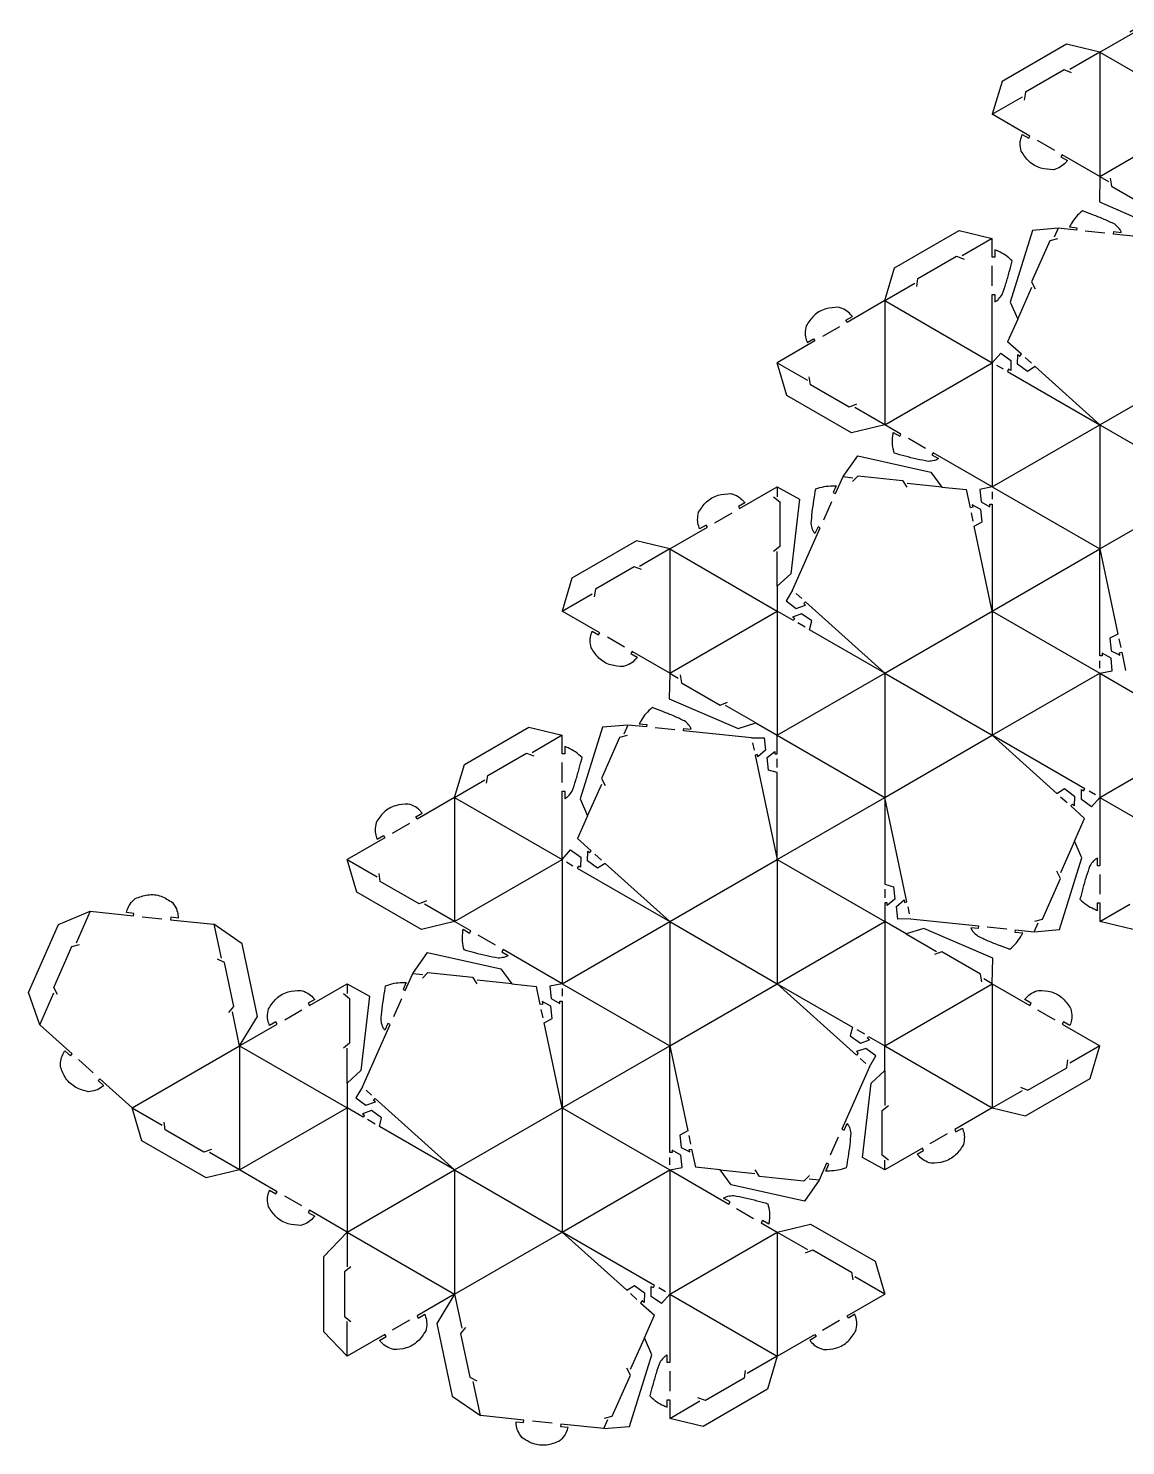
# Model space of a CAD drawing. Extents: x 12 to 259, y 156 to 359.
# Drawn here: x 12.2 to 161.9, y 156.5 to 349.7 of the extents above; entities that cross this region are included whole.
import ezdxf

# ---------------------------------------------------------------- set-up
doc = ezdxf.new("R2010")
doc.units = 0
doc.layers.get('0').update_dxf_attribs({"linetype": 'CONTINUOUS'})

msp = doc.modelspace()

# ---------------------------------------------------------------- linework, layer by layer
at = {"color": 5}
for points in [[(158.377512, 346.482367), (163.510177, 349.445711), (163.340844, 349.739008), (162.460957, 349.231005)], [(158.377492, 346.4824), (153.835896, 347.575357), (145.037099, 342.495368), (143.71283, 338.015753)], [(154.525387, 343.6718), (153.515466, 344.066367), (148.236189, 341.018375), (148.072935, 339.946475)], [(147.796292, 335.267047), (148.676171, 334.75905), (148.845504, 335.052341), (143.712881, 338.015663)], [(158.377515, 329.549033), (153.244894, 332.512352), (153.075561, 332.219061), (153.95544, 331.711064)], [(158.377495, 329.548997), (158.319964, 326.062669), (167.711487, 322.00918), (170.109301, 322.775634), (173.042253, 321.082293)], [(159.804676, 329.311602), (159.96793, 328.239697), (165.247244, 325.191684), (166.25717, 325.586252)], [(129.048123, 312.615624), (130.3724, 317.095268), (139.171257, 322.17529), (143.712884, 321.082326)], [(144.051551, 319.558326), (144.051551, 318.542325), (143.712884, 318.542325), (143.712884, 321.082326)], [(152.681119, 322.482374), (149.207872, 322.175168), (146.158266, 312.411371), (147.171162, 310.106806), (145.793672, 307.012914)], [(152.594206, 321.038193), (151.545236, 320.763787), (149.065756, 315.194782), (149.563729, 314.231631)], [(154.232164, 322.659856), (155.242596, 322.553656), (155.207197, 322.216845), (152.681113, 322.482347)], [(169.52166, 320.712334), (160.259361, 321.685841), (160.29476, 322.022652), (161.305192, 321.916451)], [(133.408256, 314.546358), (133.571513, 315.618264), (138.850824, 318.666277), (139.860751, 318.271707)], [(143.712884, 304.148988), (143.712884, 313.462324), (144.051551, 313.462324), (144.051551, 312.446324)], [(129.048104, 312.615658), (123.915483, 309.652337), (123.74615, 309.94563), (124.626029, 310.453628)], [(118.466881, 306.897643), (119.34676, 307.405641), (119.516093, 307.112348), (114.383473, 304.149028)], [(143.712859, 304.148948), (144.852816, 305.446079), (146.234613, 304.452769), (146.228545, 303.08758), (145.935251, 303.256912), (145.765921, 302.96362), (158.377503, 295.682319)], [(158.377523, 295.682352), (149.568812, 303.613751), (148.523994, 302.959491), (147.152304, 303.966709), (147.202943, 305.28827), (147.45462, 305.061659), (147.68123, 305.313336), (145.793652, 307.012922)], [(129.048126, 295.682358), (124.506541, 294.589404), (115.707761, 299.669381), (114.383493, 304.148987)], [(125.196027, 298.492953), (124.186112, 298.098387), (118.906843, 301.146373), (118.743589, 302.21827)], [(130.198599, 294.62702), (131.078484, 294.119017), (131.24782, 294.412313), (129.048104, 295.682318)], [(143.712864, 287.215615), (135.647247, 291.872302), (135.477913, 291.579006), (136.357797, 291.071004)], [(123.351558, 288.615686), (125.354235, 291.470012), (135.334762, 289.229143), (136.82413, 287.199662), (140.192272, 286.845656)], [(122.422305, 287.3612), (122.009061, 286.433037), (122.318447, 286.295288), (123.351561, 288.615698)], [(124.645714, 287.968862), (125.407843, 288.740097), (131.470502, 288.102886), (132.055627, 287.190049)], [(109.961381, 285.0536), (109.081494, 284.545598), (109.250827, 284.252302), (114.383493, 287.215648)], [(114.383495, 287.215651), (117.431495, 285.522317), (116.246162, 275.362314), (114.383495, 273.66898), (114.383495, 270.282313)], [(143.712884, 270.282313), (141.248432, 281.876649), (142.337451, 282.454361), (142.151021, 284.145901), (140.981187, 284.762829), (141.051602, 284.431562), (140.720335, 284.361149), (140.192238, 286.84565)], [(143.712884, 287.215651), (142.019551, 286.876984), (142.188884, 285.18365), (143.374217, 284.506317), (143.374217, 284.844984), (143.712884, 284.844984), (143.712884, 270.282313)], [(113.875495, 285.860984), (114.722162, 285.18365), (114.722162, 279.087649), (113.875495, 278.410315)], [(99.718735, 278.748946), (104.8514, 281.712292), (104.682067, 282.005587), (103.80218, 281.497585)], [(116.464142, 273.146301), (120.252222, 281.654469), (119.942836, 281.792218), (119.529589, 280.864054)], [(99.718715, 278.74898), (95.17713, 279.841934), (86.37835, 274.761956), (85.054082, 270.28235)], [(158.377492, 261.815641), (160.070825, 262.154307), (159.901492, 263.847643), (158.716159, 264.524977), (158.716159, 264.18631), (158.377492, 264.18631), (158.377492, 278.74898)], [(158.377492, 278.74898), (160.841924, 267.154732), (159.752913, 266.577026), (159.939344, 264.885499), (161.109166, 264.268575), (161.038754, 264.599839), (161.370018, 264.670251), (161.89811, 262.185769)], [(95.866616, 275.938384), (94.856701, 276.332951), (89.577432, 273.284964), (89.414178, 272.213067)], [(116.464263, 273.146247), (115.582883, 271.661248), (116.954577, 270.65403), (118.251072, 271.081678), (117.999394, 271.308289), (118.226005, 271.559967), (129.048135, 261.815677)], [(89.137518, 267.533697), (90.017397, 267.0257), (90.18673, 267.318991), (85.054107, 270.282312)], [(129.048104, 261.815643), (118.78286, 267.742285), (119.082233, 268.938141), (117.700436, 269.93145), (116.459206, 269.474904), (116.7525, 269.305571), (116.583166, 269.012278), (114.383473, 270.282273)], [(99.718741, 261.815683), (94.58612, 264.779002), (94.416787, 264.485711), (95.296665, 263.977714)], [(99.718715, 261.815643), (99.661187, 258.329316), (109.05271, 254.275828), (111.450524, 255.042282), (114.383476, 253.34894)], [(101.145899, 261.578249), (101.309153, 260.506344), (106.588467, 257.45833), (107.598393, 257.852899)], [(158.377512, 261.815677), (166.443129, 257.158991), (166.612463, 257.452285), (165.732579, 257.960287)], [(70.389346, 244.882271), (71.713623, 249.361916), (80.51248, 254.441936), (85.054104, 253.348974)], [(85.392774, 251.824974), (85.392774, 250.808971), (85.054107, 250.808971), (85.054107, 253.348974)], [(94.022172, 254.749022), (90.54894, 254.441817), (87.499345, 244.67806), (88.512238, 242.373504), (87.134754, 239.279626)], [(93.935262, 253.304848), (92.886296, 253.030444), (90.406824, 247.46146), (90.904797, 246.498315)], [(95.573235, 254.926523), (96.583678, 254.82032), (96.548276, 254.483507), (94.02217, 254.749011)], [(110.862883, 252.978981), (101.600491, 253.952498), (101.63589, 254.28931), (102.646333, 254.18311)], [(114.383495, 236.415635), (114.383495, 248.268971), (113.198162, 248.607638), (113.028829, 250.300971), (114.044829, 251.147638), (114.044829, 250.808971), (114.383495, 250.808971), (114.383495, 253.348974)], [(143.712853, 253.34894), (152.521564, 245.417542), (153.566382, 246.071801), (154.938072, 245.064583), (154.887433, 243.743021), (154.635756, 243.969634), (154.409146, 243.717957), (156.296724, 242.01837)], [(158.377515, 244.882344), (157.23756, 243.585214), (155.855763, 244.578523), (155.861831, 245.943711), (156.155125, 245.774381), (156.324455, 246.067672), (143.712873, 253.348974)], [(110.862849, 252.978972), (112.589595, 252.999772), (112.776028, 251.308234), (111.75742, 250.399255), (111.687006, 250.730522), (111.355739, 250.660107), (114.383495, 236.415638)], [(74.749479, 246.813004), (74.912736, 247.884912), (80.192047, 250.932923), (81.201974, 250.538354)], [(85.054107, 236.415635), (85.054107, 245.728971), (85.392774, 245.728971), (85.392774, 244.712971)], [(70.389329, 244.882304), (65.256709, 241.918985), (65.087376, 242.212276), (65.967254, 242.720273)], [(129.048104, 244.882304), (129.048104, 233.028968), (130.233437, 232.690302), (130.40277, 230.996968), (129.38677, 230.150302), (129.38677, 230.488968), (129.048104, 230.488968), (129.048104, 227.948965)], [(132.568716, 228.319131), (130.841984, 228.298331), (130.655557, 229.989855), (131.674153, 230.898826), (131.744565, 230.567562), (132.075829, 230.637973), (129.048104, 244.882304)], [(158.377492, 244.882304), (158.377492, 235.568968), (158.038825, 235.568968), (158.038825, 236.584968)], [(149.409427, 226.549087), (152.882628, 226.856289), (155.932195, 236.619955), (154.919313, 238.924492), (156.296783, 242.018342)], [(59.808107, 239.16429), (60.687986, 239.672287), (60.857319, 239.378997), (55.724696, 236.415674)], [(85.054082, 236.415595), (86.194039, 237.712725), (87.575836, 236.719416), (87.569768, 235.354228), (87.276474, 235.523559), (87.107144, 235.230268), (99.718726, 227.948965)], [(99.718749, 227.949002), (90.910037, 235.880401), (89.86522, 235.226142), (88.493529, 236.233359), (88.544169, 237.554921), (88.795846, 237.328308), (89.022456, 237.579985), (87.134878, 239.279572)], [(70.389352, 227.949005), (65.847767, 226.856051), (57.048987, 231.936029), (55.724719, 236.415635)], [(173.042253, 236.415669), (171.717976, 231.936023), (162.919119, 226.856003), (158.377495, 227.948965)], [(66.537253, 230.7596), (65.527338, 230.365033), (60.248069, 233.413019), (60.084815, 234.484916)], [(149.496337, 227.993249), (150.545295, 228.267651), (153.024744, 233.836581), (152.526774, 234.799721)], [(158.038825, 229.472965), (158.038825, 230.488968), (158.377492, 230.488968), (158.377492, 227.948965)], [(13.811298, 213.879575), (12.249592, 218.282075), (16.382055, 227.563741), (20.698737, 229.349016)], [(20.698734, 229.348991), (26.592943, 228.729485), (26.628343, 229.066297), (25.617907, 229.172498)], [(32.690957, 228.42909), (31.680523, 228.535291), (31.645121, 228.198478), (37.539332, 227.578972)], [(132.568716, 228.319128), (141.831108, 227.345611), (141.795709, 227.008799), (140.785266, 227.114999)], [(41.059941, 211.015629), (43.502845, 214.99722), (41.390457, 224.935222), (37.539295, 227.578966)], [(71.539822, 226.893669), (72.419707, 226.385666), (72.589043, 226.678963), (70.389327, 227.948968)], [(143.712884, 219.482296), (143.770412, 222.968624), (134.378889, 227.022111), (131.981075, 226.255658), (129.048123, 227.948999)], [(147.858364, 226.371586), (146.847921, 226.477789), (146.883323, 226.814601), (149.409429, 226.549098)], [(16.203864, 218.004394), (15.70589, 218.967545), (18.185367, 224.536543), (19.234337, 224.810948)], [(39.577261, 215.547746), (40.264602, 216.38631), (38.997168, 222.349112), (38.028174, 222.835612)], [(64.692781, 220.882319), (66.695439, 223.736615), (76.675866, 221.495768), (78.165218, 219.466308), (81.533328, 219.112305)], [(85.054087, 219.482265), (76.98847, 224.138951), (76.819136, 223.845658), (77.699021, 223.337655)], [(142.2857, 219.71969), (142.122446, 220.791595), (136.843132, 223.83961), (135.833206, 223.44504)], [(63.763528, 219.627849), (63.350284, 218.699685), (63.65967, 218.561938), (64.692784, 220.882347)], [(65.986925, 220.235502), (66.749047, 221.006728), (72.811646, 220.369524), (73.396766, 219.456696)], [(51.302607, 217.320251), (50.42272, 216.812248), (50.592053, 216.518951), (55.724719, 219.482299)], [(55.724719, 219.482299), (58.772719, 217.788965), (57.587385, 207.628963), (55.724719, 205.935626), (55.724719, 202.54896)], [(85.054107, 202.54896), (82.589649, 214.14332), (83.678672, 214.721032), (83.492241, 216.412576), (82.322405, 217.029505), (82.392819, 216.698239), (82.061552, 216.627824), (81.533452, 219.112331)], [(85.054107, 219.482299), (83.360774, 219.143632), (83.530107, 217.450296), (84.71544, 216.772963), (84.71544, 217.111629), (85.054107, 217.111629), (85.054107, 202.54896)], [(126.967336, 208.151692), (127.848716, 209.636692), (126.477022, 210.643909), (125.180527, 210.21626), (125.432205, 209.98965), (125.205594, 209.737973), (114.383464, 219.482262)], [(114.383495, 219.482299), (124.648739, 213.555658), (124.349366, 212.3598), (125.731163, 211.366491), (126.972393, 211.823039), (126.679099, 211.992372), (126.848433, 212.285663), (129.048126, 211.015669)], [(143.712861, 219.482259), (148.845482, 216.51894), (149.014815, 216.812231), (148.134936, 217.320228)], [(55.216719, 218.127632), (56.063385, 217.450296), (56.063385, 211.354296), (55.216719, 210.676963)], [(17.234046, 210.342007), (17.989081, 209.662171), (18.215693, 209.913848), (13.811321, 213.879564)], [(41.059961, 211.015595), (46.192626, 213.97894), (46.023293, 214.272237), (45.143406, 213.764234)], [(57.805365, 205.412951), (61.593445, 213.921118), (61.284059, 214.058868), (60.870812, 213.130704)], [(154.294084, 213.764245), (153.414205, 214.272242), (153.244872, 213.978951), (158.377492, 211.015629)], [(99.718715, 194.08229), (101.412048, 194.420957), (101.242715, 196.114293), (100.057382, 196.791626), (100.057382, 196.45296), (99.718715, 196.45296), (99.718715, 211.015629)], [(99.718715, 211.015629), (102.183144, 199.421407), (101.094134, 198.843701), (101.280564, 197.152177), (102.450384, 196.535256), (102.379972, 196.86652), (102.711236, 196.936931), (103.239327, 194.452453)], [(129.048104, 194.08229), (126.000104, 195.775624), (127.185437, 205.935626), (129.048104, 207.628963), (129.048104, 211.015629)], [(143.712884, 202.54896), (148.254469, 201.456006), (157.053249, 206.535984), (158.377515, 211.01559)], [(147.564983, 205.359554), (148.574898, 204.964988), (153.854167, 208.012974), (154.017421, 209.084871)], [(126.967395, 208.151666), (123.179349, 199.643575), (123.488735, 199.505828), (123.901976, 200.433984)], [(26.395241, 202.548951), (21.990869, 206.514665), (21.764257, 206.262987), (22.519292, 205.583151)], [(57.805489, 205.412897), (56.924109, 203.927898), (58.295802, 202.92068), (59.592297, 203.348329), (59.34062, 203.574939), (59.567231, 203.826617), (70.389361, 194.082327)], [(41.059944, 194.082293), (36.518339, 192.989334), (27.719521, 198.069334), (26.395248, 202.54896)], [(70.389329, 194.08229), (60.124086, 200.008932), (60.423459, 201.204789), (59.041662, 202.198098), (57.800432, 201.74155), (58.093726, 201.572217), (57.924392, 201.278926), (55.724696, 202.54892)], [(129.556104, 195.436957), (128.709437, 196.114293), (128.709437, 202.210293), (129.556104, 202.887626)], [(143.712864, 202.548994), (138.580199, 199.585649), (138.749532, 199.292352), (139.629419, 199.800355)], [(37.207828, 196.892902), (36.197907, 196.498333), (30.918618, 199.546333), (30.755364, 200.618232)], [(133.470218, 196.244338), (134.350105, 196.752341), (134.180772, 197.045638), (129.048104, 194.08229)], [(45.143426, 191.333624), (46.023321, 190.825615), (46.192657, 191.118915), (41.059938, 194.08229)], [(99.718588, 194.08207), (107.784288, 189.425336), (107.953621, 189.718635), (107.073728, 190.226644)], [(120.080041, 192.682423), (118.077364, 189.828098), (108.096837, 192.068965), (106.607469, 194.098448), (103.239327, 194.452453)], [(118.785886, 193.329245), (118.023756, 192.558011), (111.961097, 193.195224), (111.375972, 194.10806)], [(121.009286, 193.936898), (121.422527, 194.865053), (121.113141, 195.0028), (120.080038, 192.682412)], [(55.724846, 185.615502), (50.592129, 188.578878), (50.422793, 188.285579), (51.302686, 187.777573)], [(55.724719, 185.615282), (52.507385, 182.228616), (52.507385, 172.068613), (55.724719, 168.681943)], [(99.718738, 177.148652), (98.578783, 175.851522), (97.196986, 176.844832), (97.203054, 178.210019), (97.496348, 178.040689), (97.665678, 178.33398), (85.054096, 185.615282)], [(85.054327, 185.615528), (93.862861, 177.684287), (94.907656, 178.338535), (96.279324, 177.331337), (96.228682, 176.009804), (95.97701, 176.236408), (95.750403, 175.984737), (97.637947, 174.285186)], [(113.232988, 186.670593), (112.353093, 187.178599), (112.183759, 186.885302), (114.383493, 185.615282)], [(114.383473, 185.615243), (118.925058, 186.708196), (127.723838, 181.628219), (129.048104, 177.148613)], [(118.235572, 182.804648), (119.245487, 183.199214), (124.524756, 180.151229), (124.68801, 179.079332)], [(56.232719, 180.873949), (55.386052, 180.196613), (55.386052, 174.100613), (56.232719, 173.423279)], [(70.389352, 177.148573), (65.256732, 174.185254), (65.426062, 173.89196), (66.305941, 174.399957)], [(70.389329, 177.148613), (67.946544, 173.167216), (70.058828, 163.229701), (73.909803, 160.586085)], [(99.718715, 177.148613), (99.718715, 167.835277), (99.380048, 167.835277), (99.380048, 168.851277)], [(124.964718, 174.39996), (124.084839, 173.891963), (123.915506, 174.185254), (129.048126, 177.148576)], [(90.75048, 158.81489), (94.223888, 159.122109), (97.273632, 168.886354), (96.260691, 171.191023), (97.638243, 174.285056)], [(71.871939, 172.616719), (71.184632, 171.778195), (72.452001, 165.815686), (73.420946, 165.329208)], [(60.146796, 170.843974), (61.026675, 171.351971), (60.857342, 171.645265), (55.724719, 168.681943)], [(114.383495, 168.681946), (119.516116, 171.645265), (119.685449, 171.351974), (118.805571, 170.843977)], [(114.383476, 168.68198), (113.059199, 164.202334), (104.260342, 159.122315), (99.718715, 160.215277)], [(90.837396, 160.259137), (91.886416, 160.533555), (94.366009, 166.102816), (93.868014, 167.066009)], [(110.023343, 166.751247), (109.860086, 165.679339), (104.580775, 162.631327), (103.570848, 163.025897)], [(99.380048, 161.739274), (99.380048, 162.755277), (99.718715, 162.755277), (99.718715, 160.215274)], [(78.75833, 159.735995), (79.768771, 159.629792), (79.804173, 159.966605), (73.909939, 160.586114)], [(90.750607, 158.816089), (84.856374, 159.435598), (84.820972, 159.098786), (85.831412, 158.992583)]]:
    msp.add_lwpolyline(points, dxfattribs=at)
at = {"color": 1}
for points in [[(158.377492, 346.4824), (154.271387, 344.111739)], [(158.377396, 346.482279), (158.377396, 329.548946)], [(158.377396, 346.482279), (173.042227, 338.015612)], [(143.71283, 338.015753), (147.818935, 340.386415)], [(158.377396, 329.548946), (173.042227, 338.015612)], [(152.21837, 333.105016), (149.872028, 334.459677)], [(158.377495, 329.548997), (159.550673, 328.87166)], [(143.712884, 321.082326), (139.606751, 318.71165)], [(152.681119, 322.482374), (152.130122, 321.244817)], [(159.080522, 321.809742), (156.386033, 322.092944)], [(143.712884, 314.647658), (143.712884, 317.356992)], [(129.048123, 312.615624), (133.154256, 314.9863)], [(147.171162, 310.106806), (149.099645, 314.438255)], [(129.048016, 312.615612), (129.048016, 295.682279)], [(129.048016, 312.615612), (143.712847, 304.148946)], [(122.888959, 309.059673), (120.542617, 307.705013)], [(114.383493, 304.148987), (118.489592, 301.778331)], [(129.048016, 295.682279), (143.712847, 304.148946)], [(143.712847, 304.148946), (143.712847, 287.215612), (158.377396, 295.682279)], [(144.299446, 303.810283), (145.179322, 303.302285)], [(149.065457, 304.066974), (148.184588, 304.860114)], [(158.377396, 295.682279), (173.042227, 304.148946)], [(129.048126, 295.682358), (124.94203, 298.053014)], [(158.377396, 295.682279), (158.377396, 278.748946)], [(158.377396, 295.682279), (173.042227, 287.215612)], [(134.620714, 292.464971), (132.274352, 293.819643)], [(123.351558, 288.615686), (124.698814, 288.474084)], [(114.383495, 287.215651), (114.383495, 285.860984)], [(136.82413, 287.199662), (132.10873, 287.69527)], [(143.712847, 287.215612), (158.377396, 278.748946)], [(143.712884, 286.538317), (143.712884, 285.522317)], [(158.377396, 278.748946), (173.042227, 287.215612)], [(120.734342, 282.737327), (121.83633, 285.21243)], [(105.877933, 282.304961), (108.224295, 283.659633)], [(141.107606, 282.539182), (140.861161, 283.698616)], [(99.718715, 278.74898), (95.612619, 276.378323)], [(99.718636, 278.748946), (99.718636, 261.815612)], [(99.718636, 278.748946), (114.383467, 270.282279)], [(114.383495, 273.66898), (114.383495, 278.410315)], [(143.712847, 270.282279), (158.377396, 278.748946)], [(85.054082, 270.28235), (89.160181, 272.653006)], [(116.967618, 272.693024), (117.72265, 272.01319)], [(99.718636, 261.815612), (114.383467, 270.282279)], [(114.383467, 270.282279), (114.383467, 253.348946), (129.048016, 261.815612)], [(118.196275, 268.080949), (117.169751, 268.673612)], [(129.048016, 261.815612), (143.712847, 270.282279)], [(143.712847, 270.282279), (143.712847, 253.348946)], [(143.712847, 270.282279), (158.377396, 261.815612)], [(93.559596, 265.371666), (91.213254, 266.726327)], [(160.98275, 266.492204), (161.229192, 265.332781)], [(158.377492, 262.492974), (158.377492, 263.508974)], [(99.718715, 261.815643), (100.891896, 261.138307)], [(129.048016, 261.815612), (129.048016, 244.882279)], [(129.048016, 261.815612), (143.712847, 253.348946)], [(143.712847, 253.348946), (158.377396, 261.815612)], [(158.377396, 261.815612), (158.377396, 244.882279), (173.042227, 253.348946)], [(111.450524, 255.042282), (107.344391, 257.412957)], [(85.054104, 253.348974), (80.947974, 250.978296)], [(94.022172, 254.749022), (93.471179, 253.511472)], [(100.42164, 254.076399), (97.727127, 254.359603)], [(114.383467, 253.348946), (129.048016, 244.882279)], [(129.048016, 244.882279), (143.712847, 253.348946)], [(111.003675, 252.316439), (111.214913, 251.322638)], [(85.054107, 246.914304), (85.054107, 249.623638)], [(114.383495, 248.946304), (114.383495, 250.131638)], [(70.389346, 244.882271), (74.495479, 247.252949)], [(88.512238, 242.373504), (90.440716, 246.704935)], [(157.79093, 245.221011), (156.911054, 245.729008)], [(70.389256, 244.882279), (70.389256, 227.948946)], [(70.389256, 244.882279), (85.054087, 236.415612)], [(114.383467, 236.415612), (129.048016, 244.882279)], [(153.024919, 244.964318), (153.905788, 244.171178)], [(158.377396, 244.882279), (173.042227, 236.415612)], [(64.230185, 241.326321), (61.883843, 239.97166)], [(154.919313, 238.924492), (152.990852, 234.5931)], [(55.724719, 236.415635), (59.830818, 234.044977)], [(70.389256, 227.948946), (85.054087, 236.415612)], [(85.054087, 236.415612), (85.054087, 219.482279), (99.718636, 227.948946)], [(85.640669, 236.076929), (86.520545, 235.568932)], [(90.406683, 236.333624), (89.525814, 237.126764)], [(99.718636, 227.948946), (114.383467, 236.415612)], [(114.383467, 236.415612), (114.383467, 219.482279)], [(114.383467, 236.415612), (129.048016, 227.948946)], [(158.377492, 234.383635), (158.377492, 231.674302)], [(129.048104, 232.351635), (129.048104, 231.166302)], [(70.389352, 227.949005), (66.283256, 230.31966)], [(132.42789, 228.981656), (132.216655, 229.975448)], [(158.377495, 227.948965), (162.483625, 230.319643)], [(20.698737, 229.349016), (18.770254, 225.017571)], [(27.771785, 228.605584), (30.466281, 228.322379)], [(37.539295, 227.578966), (38.525075, 222.941231)], [(99.718636, 227.948946), (99.718636, 211.015612)], [(99.718636, 227.948946), (114.383467, 219.482279)], [(114.383467, 219.482279), (129.048016, 227.948946)], [(129.048016, 227.948946), (129.048016, 211.015612), (143.712847, 219.482279)], [(131.981075, 226.255658), (136.087208, 223.884982)], [(143.009959, 227.22171), (145.704473, 226.938505)], [(149.409427, 226.549087), (149.960415, 227.786626)], [(75.961937, 224.731621), (73.615575, 226.086293)], [(64.692781, 220.882319), (66.040025, 220.740716)], [(55.724719, 219.482299), (55.724719, 218.127632)], [(78.165218, 219.466308), (73.449866, 219.961913)], [(85.054087, 219.482279), (99.718636, 211.015612)], [(85.054107, 218.804965), (85.054107, 217.788965)], [(99.718636, 211.015612), (114.383467, 219.482279)], [(143.712884, 219.482296), (142.539703, 220.159632)], [(143.712847, 219.482279), (143.712847, 202.548946)], [(13.811298, 213.879575), (15.739781, 218.211018)], [(62.075565, 215.003977), (63.177553, 217.47908)], [(41.059941, 211.015629), (40.074161, 215.653365)], [(47.219159, 214.57161), (49.56552, 215.926282)], [(82.448823, 214.805854), (82.202378, 215.965291)], [(149.872006, 215.926276), (152.218348, 214.571615)], [(125.235324, 213.216994), (126.261848, 212.62433)], [(26.395328, 202.548946), (41.059876, 211.015612), (41.059876, 194.082279)], [(41.059876, 211.015612), (55.724707, 202.548946)], [(55.724719, 205.935626), (55.724719, 210.676963)], [(85.054087, 202.548946), (99.718636, 211.015612)], [(129.048016, 211.015612), (143.712847, 202.548946)], [(158.377515, 211.01559), (154.271418, 208.644932)], [(21.109994, 207.307808), (19.096568, 209.120705)], [(126.463981, 208.604915), (125.708949, 209.284749)], [(129.048104, 207.628963), (129.048104, 202.887626)], [(58.308844, 204.959674), (59.063876, 204.27984)], [(143.712884, 202.54896), (147.81898, 204.919615)], [(26.395248, 202.54896), (30.501364, 200.178293)], [(41.059876, 194.082279), (55.724707, 202.548946), (55.724707, 185.61533), (70.389256, 194.082279)], [(70.389256, 194.082279), (85.054087, 202.548946)], [(85.054087, 202.548946), (85.054087, 185.61533)], [(85.054087, 202.548946), (99.718636, 194.082279)], [(59.537501, 200.347595), (58.510977, 200.940259)], [(102.323968, 198.758879), (102.57041, 197.599457)], [(122.697234, 198.560728), (121.595258, 196.085648)], [(137.553666, 198.99298), (135.207304, 197.638307)], [(41.059944, 194.082293), (36.953828, 196.45296)], [(99.718715, 194.759624), (99.718715, 195.775624)], [(129.048104, 194.08229), (129.048104, 195.436957)], [(70.389256, 194.082279), (70.389256, 177.148663)], [(70.389256, 194.082279), (85.054087, 185.61533)], [(85.054087, 185.61533), (99.718636, 194.082279)], [(99.718636, 194.082279), (99.718636, 177.148663), (114.383467, 185.61533)], [(106.607469, 194.098448), (111.322869, 193.602837)], [(120.080041, 192.682423), (118.732785, 192.824025)], [(49.565585, 189.171553), (47.219201, 190.52624)], [(108.810829, 188.832661), (111.157216, 187.477977)], [(55.724707, 185.61533), (70.389256, 177.148663)], [(55.724719, 185.615282), (55.724719, 180.873949)], [(70.389256, 177.148663), (85.054087, 185.61533)], [(114.383467, 185.61533), (114.383467, 168.681997)], [(114.383473, 185.615243), (118.489569, 183.244587)], [(99.132153, 177.487319), (98.252277, 177.995316)], [(129.048104, 177.148613), (124.942007, 179.519271)], [(70.389329, 177.148613), (71.375061, 172.511106)], [(94.366207, 177.231075), (95.247059, 176.437952)], [(99.718636, 177.148663), (114.383467, 168.681997)], [(55.724719, 168.681943), (55.724719, 173.423279)], [(64.230208, 173.59259), (61.883866, 172.237929)], [(120.54264, 172.237929), (122.888982, 173.59259)], [(96.260691, 171.191023), (94.332117, 166.859377)], [(114.383476, 168.68198), (110.277343, 166.311302)], [(99.718715, 166.649943), (99.718715, 163.94061)], [(73.909803, 160.586085), (72.924072, 165.223592)], [(99.718715, 160.215277), (103.824848, 162.585954)], [(83.677526, 159.559499), (80.983018, 159.842704)], [(90.75048, 158.81489), (91.301502, 160.052502)]]:
    msp.add_lwpolyline(points, dxfattribs=at)
at = {"color": 5}
for points, knots in [([(147.660177, 332.999293), (147.587074, 333.344188), (147.45242, 333.979477), (147.613322, 334.74983), (147.753696, 335.146638), (147.796292, 335.267047)], [0, 0, 0, 0, 1.046208, 1.927091, 2.310838, 2.310838, 2.310838, 2.310838]), ([(152.059567, 330.459304), (151.470549, 330.488081), (150.262382, 330.547107), (148.634807, 331.486788), (147.979607, 332.503577), (147.660177, 332.999293)], [0, 0, 0, 0, 1.754115, 3.597959, 5.352073, 5.352073, 5.352073, 5.352073]), ([(153.95544, 331.711064), (153.87246, 331.61397), (153.599002, 331.293998), (153.012308, 330.769474), (152.394805, 330.568443), (152.059567, 330.459304)], [0, 0, 0, 0, 0.383747, 1.264631, 2.310838, 2.310838, 2.310838, 2.310838]), ([(155.995616, 324.858231), (155.693982, 324.594108), (155.107364, 324.08044), (154.586282, 323.281268), (154.315957, 322.806898), (154.232164, 322.659856)], [0, 0, 0, 0, 1.197284, 2.328486, 2.83664, 2.83664, 2.83664, 2.83664]), ([(160.40096, 323.033085), (159.927686, 323.255702), (158.952032, 323.714627), (157.475533, 324.30691), (156.475506, 324.679455), (155.995616, 324.858231)], [0, 0, 0, 0, 1.568764, 3.233999, 4.770386, 4.770386, 4.770386, 4.770386]), ([(161.305192, 321.916451), (161.286684, 321.969481), (161.215178, 322.174368), (160.935146, 322.581869), (160.606543, 322.859433), (160.40096, 323.033085)], [0, 0, 0, 0, 0.168285, 0.650178, 1.455486, 1.455486, 1.455486, 1.455486]), ([(146.422217, 318.034325), (146.128011, 318.306698), (145.555837, 318.836411), (144.706575, 319.271103), (144.206546, 319.490362), (144.051551, 319.558326)], [0, 0, 0, 0, 1.197285, 2.328489, 2.836644, 2.836644, 2.836644, 2.836644]), ([(145.067551, 313.462324), (145.239478, 313.956277), (145.593906, 314.974559), (146.028609, 316.504883), (146.294583, 317.538375), (146.422217, 318.034325)], [0, 0, 0, 0, 1.568767, 3.234006, 4.770396, 4.770396, 4.770396, 4.770396]), ([(144.051551, 312.446324), (144.102356, 312.470273), (144.298646, 312.562805), (144.674643, 312.883898), (144.916339, 313.239715), (145.067551, 313.462324)], [0, 0, 0, 0, 0.168285, 0.650179, 1.455489, 1.455489, 1.455489, 1.455489]), ([(122.730156, 311.705386), (122.141138, 311.676609), (120.932971, 311.617584), (119.305396, 310.677903), (118.650196, 309.661113), (118.330766, 309.165397)], [0, 0, 0, 0, 1.754115, 3.597959, 5.352073, 5.352073, 5.352073, 5.352073]), ([(124.626029, 310.453628), (124.543049, 310.550722), (124.26959, 310.870694), (123.682897, 311.395216), (123.065394, 311.596247), (122.730156, 311.705386)], [0, 0, 0, 0, 0.383747, 1.26463, 2.310837, 2.310837, 2.310837, 2.310837]), ([(118.330766, 309.165397), (118.257663, 308.820502), (118.123008, 308.185214), (118.283911, 307.414861), (118.424285, 307.018053), (118.466881, 306.897643)], [0, 0, 0, 0, 1.046207, 1.92709, 2.310837, 2.310837, 2.310837, 2.310837]), ([(130.33309, 291.81195), (130.244311, 292.202928), (130.071653, 292.963305), (130.11983, 293.916137), (130.179961, 294.458807), (130.198599, 294.62702)], [0, 0, 0, 0, 1.19729, 2.328499, 2.836656, 2.836656, 2.836656, 2.836656]), ([(134.96991, 290.699121), (134.456169, 290.797204), (133.397093, 290.999402), (131.854435, 291.388102), (130.826414, 291.674509), (130.33309, 291.81195)], [0, 0, 0, 0, 1.568773, 3.234018, 4.770414, 4.770414, 4.770414, 4.770414]), ([(136.357797, 291.071004), (136.311654, 291.03898), (136.133373, 290.915253), (135.667298, 290.750176), (135.238302, 290.71877), (134.96991, 290.699121)], [0, 0, 0, 0, 0.168285, 0.650182, 1.455494, 1.455494, 1.455494, 1.455494]), ([(103.666061, 283.765358), (103.985494, 284.261078), (104.640701, 285.277877), (106.268291, 286.217566), (107.476468, 286.276592), (108.065491, 286.305369)], [0, 0, 0, 0, 1.75413, 3.59799, 5.35212, 5.35212, 5.35212, 5.35212]), ([(108.065491, 286.305369), (108.400733, 286.196229), (109.018241, 285.995197), (109.60494, 285.47067), (109.8784, 285.150695), (109.961381, 285.0536)], [0, 0, 0, 0, 1.046216, 1.927107, 2.310857, 2.310857, 2.310857, 2.310857]), ([(119.014672, 282.205463), (119.058516, 282.726641), (119.148902, 283.801048), (119.37422, 285.375881), (119.551602, 286.428206), (119.636723, 286.933193)], [0, 0, 0, 0, 1.568769, 3.23401, 4.770403, 4.770403, 4.770403, 4.770403]), ([(119.636723, 286.933193), (120.016278, 287.062354), (120.754439, 287.313547), (121.707085, 287.365231), (122.253066, 287.362154), (122.422305, 287.3612)], [0, 0, 0, 0, 1.197286, 2.328491, 2.836647, 2.836647, 2.836647, 2.836647]), ([(103.80218, 281.497585), (103.759583, 281.617995), (103.619207, 282.014806), (103.458303, 282.785166), (103.592958, 283.42046), (103.666061, 283.765358)], [0, 0, 0, 0, 0.38375, 1.264641, 2.310857, 2.310857, 2.310857, 2.310857]), ([(119.529589, 280.864054), (119.492917, 280.906598), (119.351233, 281.070968), (119.138343, 281.517234), (119.062267, 281.940596), (119.014672, 282.205463)], [0, 0, 0, 0, 0.168285, 0.65018, 1.45549, 1.45549, 1.45549, 1.45549]), ([(89.001402, 265.265943), (88.928299, 265.610838), (88.793645, 266.246127), (88.954548, 267.01648), (89.094922, 267.413287), (89.137518, 267.533697)], [0, 0, 0, 0, 1.046208, 1.927091, 2.310838, 2.310838, 2.310838, 2.310838]), ([(93.400793, 262.725954), (92.811774, 262.754731), (91.603608, 262.813756), (89.976033, 263.753438), (89.320833, 264.770227), (89.001402, 265.265943)], [0, 0, 0, 0, 1.754115, 3.597959, 5.352073, 5.352073, 5.352073, 5.352073]), ([(95.296665, 263.977714), (95.213686, 263.88062), (94.940227, 263.560647), (94.353534, 263.036124), (93.736031, 262.835093), (93.400793, 262.725954)], [0, 0, 0, 0, 0.383747, 1.264631, 2.310838, 2.310838, 2.310838, 2.310838]), ([(97.336703, 257.124921), (97.035067, 256.860795), (96.448443, 256.34712), (95.927356, 255.547941), (95.657029, 255.073566), (95.573235, 254.926523)], [0, 0, 0, 0, 1.197296, 2.328509, 2.836668, 2.836668, 2.836668, 2.836668]), ([(101.742093, 255.299753), (101.268814, 255.522373), (100.293151, 255.981304), (98.816636, 256.573594), (97.816599, 256.946143), (97.336703, 257.124921)], [0, 0, 0, 0, 1.56878, 3.234033, 4.770435, 4.770435, 4.770435, 4.770435]), ([(102.646333, 254.18311), (102.627825, 254.236141), (102.556319, 254.441029), (102.276284, 254.848534), (101.947678, 255.1261), (101.742093, 255.299753)], [0, 0, 0, 0, 0.168286, 0.650184, 1.455499, 1.455499, 1.455499, 1.455499]), ([(87.76344, 250.300971), (87.469234, 250.573344), (86.89706, 251.103057), (86.047798, 251.53775), (85.547769, 251.75701), (85.392774, 251.824974)], [0, 0, 0, 0, 1.197286, 2.32849, 2.836645, 2.836645, 2.836645, 2.836645]), ([(86.408774, 245.728971), (86.580701, 246.222924), (86.935129, 247.241205), (87.369833, 248.771529), (87.635806, 249.805021), (87.76344, 250.300971)], [0, 0, 0, 0, 1.568766, 3.234005, 4.770394, 4.770394, 4.770394, 4.770394]), ([(85.392774, 244.712971), (85.443579, 244.736921), (85.639869, 244.829452), (86.015867, 245.150546), (86.257562, 245.506363), (86.408774, 245.728971)], [0, 0, 0, 0, 0.168285, 0.650179, 1.455488, 1.455488, 1.455488, 1.455488]), ([(64.071381, 243.972033), (63.482363, 243.943257), (62.274197, 243.884231), (60.646622, 242.94455), (59.991422, 241.92776), (59.671991, 241.432045)], [0, 0, 0, 0, 1.754115, 3.597959, 5.352073, 5.352073, 5.352073, 5.352073]), ([(65.967254, 242.720273), (65.884275, 242.817368), (65.610816, 243.13734), (65.024123, 243.661863), (64.40662, 243.862895), (64.071381, 243.972033)], [0, 0, 0, 0, 0.383747, 1.264631, 2.310838, 2.310838, 2.310838, 2.310838]), ([(59.671991, 241.432045), (59.598888, 241.08715), (59.464234, 240.451861), (59.625137, 239.681507), (59.765511, 239.2847), (59.808107, 239.16429)], [0, 0, 0, 0, 1.046208, 1.927091, 2.310838, 2.310838, 2.310838, 2.310838]), ([(158.038825, 236.584968), (157.98802, 236.561019), (157.79173, 236.468487), (157.415733, 236.147394), (157.174037, 235.791577), (157.022825, 235.568968)], [0, 0, 0, 0, 0.168285, 0.650179, 1.455488, 1.455488, 1.455488, 1.455488]), ([(157.022825, 235.568968), (156.850898, 235.075015), (156.49647, 234.056734), (156.061767, 232.52641), (155.795793, 231.492918), (155.668159, 230.996968)], [0, 0, 0, 0, 1.568766, 3.234005, 4.770394, 4.770394, 4.770394, 4.770394]), ([(25.617907, 229.172498), (25.654222, 229.294949), (25.773894, 229.698486), (26.096525, 230.416296), (26.578878, 230.851111), (26.840745, 231.087169)], [0, 0, 0, 0, 0.383749, 1.264638, 2.310852, 2.310852, 2.310852, 2.310852]), ([(26.840745, 231.087169), (27.390548, 231.300456), (28.518277, 231.737941), (30.387354, 231.541493), (31.399481, 230.879099), (31.892923, 230.556163)], [0, 0, 0, 0, 1.754125, 3.597979, 5.352103, 5.352103, 5.352103, 5.352103]), ([(31.892923, 230.556163), (32.099989, 230.270818), (32.4814, 229.745219), (32.647739, 228.976016), (32.680896, 228.556416), (32.690957, 228.42909)], [0, 0, 0, 0, 1.046214, 1.927102, 2.310851, 2.310851, 2.310851, 2.310851]), ([(155.668159, 230.996968), (155.962365, 230.724595), (156.534539, 230.194882), (157.383801, 229.76019), (157.88383, 229.54093), (158.038825, 229.472965)], [0, 0, 0, 0, 1.197286, 2.32849, 2.836645, 2.836645, 2.836645, 2.836645]), ([(71.674313, 224.078601), (71.585534, 224.469578), (71.412876, 225.229955), (71.461053, 226.182787), (71.521184, 226.725457), (71.539822, 226.893669)], [0, 0, 0, 0, 1.197289, 2.328497, 2.836654, 2.836654, 2.836654, 2.836654]), ([(140.785266, 227.114999), (140.803774, 227.061968), (140.87528, 226.857079), (141.155315, 226.449575), (141.483921, 226.172009), (141.689506, 225.998356)], [0, 0, 0, 0, 0.168286, 0.650184, 1.455499, 1.455499, 1.455499, 1.455499]), ([(146.094896, 224.173188), (146.396532, 224.437314), (146.983156, 224.950988), (147.504243, 225.750168), (147.77457, 226.224543), (147.858364, 226.371586)], [0, 0, 0, 0, 1.197296, 2.328509, 2.836668, 2.836668, 2.836668, 2.836668]), ([(141.689506, 225.998356), (142.162785, 225.775735), (143.138449, 225.316805), (144.614963, 224.724515), (145.615, 224.351966), (146.094896, 224.173188)], [0, 0, 0, 0, 1.56878, 3.234033, 4.770435, 4.770435, 4.770435, 4.770435]), ([(76.311133, 222.965771), (75.797392, 223.063854), (74.738316, 223.266052), (73.195658, 223.654752), (72.167637, 223.94116), (71.674313, 224.078601)], [0, 0, 0, 0, 1.568773, 3.234018, 4.770414, 4.770414, 4.770414, 4.770414]), ([(77.699021, 223.337655), (77.652877, 223.305631), (77.474597, 223.181904), (77.008521, 223.016826), (76.579525, 222.985419), (76.311133, 222.965771)], [0, 0, 0, 0, 0.168285, 0.650182, 1.455494, 1.455494, 1.455494, 1.455494]), ([(45.007287, 216.032008), (45.32672, 216.527728), (45.981927, 217.544526), (47.609517, 218.484215), (48.817694, 218.543242), (49.406717, 218.572019)], [0, 0, 0, 0, 1.754129, 3.597989, 5.35212, 5.35212, 5.35212, 5.35212]), ([(49.406717, 218.572019), (49.741959, 218.462879), (50.359467, 218.261846), (50.946166, 217.73732), (51.219626, 217.417346), (51.302607, 217.320251)], [0, 0, 0, 0, 1.046216, 1.927107, 2.310857, 2.310857, 2.310857, 2.310857]), ([(60.355895, 214.472112), (60.39974, 214.99329), (60.490125, 216.067697), (60.715443, 217.64253), (60.892825, 218.694855), (60.977947, 219.199842)], [0, 0, 0, 0, 1.568769, 3.23401, 4.770402, 4.770402, 4.770402, 4.770402]), ([(60.977947, 219.199842), (61.357501, 219.329003), (62.095662, 219.580196), (63.048308, 219.63188), (63.594289, 219.628803), (63.763528, 219.627849)], [0, 0, 0, 0, 1.197286, 2.328491, 2.836647, 2.836647, 2.836647, 2.836647]), ([(148.134936, 217.320228), (148.217916, 217.417323), (148.491374, 217.737295), (149.078068, 218.261818), (149.695571, 218.462849), (150.030809, 218.571988)], [0, 0, 0, 0, 0.383747, 1.264631, 2.310838, 2.310838, 2.310838, 2.310838]), ([(150.030809, 218.571988), (150.619827, 218.543211), (151.827994, 218.484186), (153.455569, 217.544504), (154.110769, 216.527715), (154.430199, 216.031999)], [0, 0, 0, 0, 1.754115, 3.597959, 5.352073, 5.352073, 5.352073, 5.352073]), ([(45.143406, 213.764234), (45.100809, 213.884644), (44.960433, 214.281455), (44.799529, 215.051815), (44.934184, 215.68711), (45.007287, 216.032008)], [0, 0, 0, 0, 0.38375, 1.264641, 2.310858, 2.310858, 2.310858, 2.310858]), ([(154.430199, 216.031999), (154.503302, 215.687104), (154.637956, 215.051816), (154.477054, 214.281462), (154.33668, 213.884655), (154.294084, 213.764245)], [0, 0, 0, 0, 1.046208, 1.927091, 2.310838, 2.310838, 2.310838, 2.310838]), ([(60.870812, 213.130704), (60.83414, 213.173248), (60.692456, 213.337617), (60.479566, 213.783884), (60.40349, 214.207245), (60.355895, 214.472112)], [0, 0, 0, 0, 0.168285, 0.650179, 1.45549, 1.45549, 1.45549, 1.45549]), ([(16.629407, 208.152101), (16.62961, 208.50466), (16.629982, 209.154064), (16.947536, 209.874133), (17.167345, 210.233085), (17.234046, 210.342007)], [0, 0, 0, 0, 1.046212, 1.927098, 2.310847, 2.310847, 2.310847, 2.310847]), ([(20.404583, 204.752918), (19.834417, 204.90353), (18.664919, 205.212458), (17.268275, 206.470002), (16.838793, 207.600802), (16.629407, 208.152101)], [0, 0, 0, 0, 1.754122, 3.597974, 5.352096, 5.352096, 5.352096, 5.352096]), ([(22.519292, 205.583151), (22.417938, 205.50543), (22.083928, 205.249304), (21.400998, 204.858222), (20.755189, 204.789971), (20.404583, 204.752918)], [0, 0, 0, 0, 0.383749, 1.264636, 2.310847, 2.310847, 2.310847, 2.310847]), ([(124.416891, 199.092587), (124.373045, 198.571414), (124.282659, 197.497017), (124.057343, 195.922198), (123.879964, 194.869882), (123.794845, 194.364899)], [0, 0, 0, 0, 1.568754, 3.23398, 4.770359, 4.770359, 4.770359, 4.770359]), ([(123.901976, 200.433984), (123.938648, 200.39144), (124.080331, 200.227072), (124.29322, 199.78081), (124.369295, 199.357452), (124.416891, 199.092587)], [0, 0, 0, 0, 0.168283, 0.650174, 1.455478, 1.455478, 1.455478, 1.455478]), ([(139.629419, 199.800355), (139.672016, 199.679945), (139.812392, 199.283134), (139.973296, 198.512774), (139.838641, 197.877479), (139.765538, 197.532581)], [0, 0, 0, 0, 0.38375, 1.264641, 2.310858, 2.310858, 2.310858, 2.310858]), ([(139.765538, 197.532581), (139.446105, 197.036861), (138.790898, 196.020063), (137.163308, 195.080374), (135.955131, 195.021347), (135.366108, 194.99257)], [0, 0, 0, 0, 1.754129, 3.597989, 5.35212, 5.35212, 5.35212, 5.35212]), ([(135.366108, 194.99257), (135.030866, 195.10171), (134.413358, 195.302743), (133.826659, 195.827269), (133.553199, 196.147243), (133.470218, 196.244338)], [0, 0, 0, 0, 1.046216, 1.927107, 2.310857, 2.310857, 2.310857, 2.310857]), ([(123.794845, 194.364899), (123.415292, 194.23574), (122.677137, 193.98455), (121.724499, 193.932867), (121.178523, 193.935944), (121.009286, 193.936898)], [0, 0, 0, 0, 1.197277, 2.328472, 2.836623, 2.836623, 2.836623, 2.836623]), ([(45.007307, 189.065827), (44.934202, 189.410728), (44.799546, 190.046029), (44.960451, 190.816397), (45.100829, 191.213212), (45.143426, 191.333624)], [0, 0, 0, 0, 1.046227, 1.927127, 2.310881, 2.310881, 2.310881, 2.310881]), ([(107.073728, 190.226644), (107.119873, 190.258668), (107.298154, 190.382396), (107.764235, 190.547475), (108.193235, 190.578882), (108.461629, 190.598531)], [0, 0, 0, 0, 0.168287, 0.650188, 1.455509, 1.455509, 1.455509, 1.455509]), ([(108.461629, 190.598531), (108.975376, 190.500446), (110.034463, 190.298246), (111.577136, 189.909542), (112.605169, 189.623131), (113.098498, 189.485689)], [0, 0, 0, 0, 1.568789, 3.234052, 4.770464, 4.770464, 4.770464, 4.770464]), ([(113.098498, 189.485689), (113.187278, 189.094707), (113.359937, 188.334324), (113.311759, 187.381482), (113.251627, 186.838807), (113.232988, 186.670593)], [0, 0, 0, 0, 1.197302, 2.328521, 2.836682, 2.836682, 2.836682, 2.836682]), ([(49.406779, 186.52579), (48.81775, 186.554568), (47.609561, 186.613595), (45.981955, 187.553293), (45.326743, 188.570102), (45.007307, 189.065827)], [0, 0, 0, 0, 1.754148, 3.598026, 5.352173, 5.352173, 5.352173, 5.352173]), ([(51.302686, 187.777573), (51.219705, 187.680477), (50.946242, 187.360498), (50.359538, 186.835966), (49.742024, 186.634931), (49.406779, 186.52579)], [0, 0, 0, 0, 0.383754, 1.264653, 2.310879, 2.310879, 2.310879, 2.310879]), ([(66.305941, 174.399957), (66.348537, 174.279548), (66.488913, 173.88274), (66.649816, 173.112387), (66.515162, 172.477098), (66.442059, 172.132203)], [0, 0, 0, 0, 0.383747, 1.26463, 2.310838, 2.310838, 2.310838, 2.310838]), ([(125.100834, 172.132206), (125.173937, 172.477101), (125.308591, 173.11239), (125.147688, 173.882743), (125.007314, 174.279551), (124.964718, 174.39996)], [0, 0, 0, 0, 1.046208, 1.927091, 2.310838, 2.310838, 2.310838, 2.310838]), ([(66.442059, 172.132203), (66.122629, 171.636488), (65.467429, 170.619699), (63.839853, 169.680018), (62.631687, 169.620992), (62.042669, 169.592214)], [0, 0, 0, 0, 1.754113, 3.597957, 5.352072, 5.352072, 5.352072, 5.352072]), ([(120.701443, 169.592217), (121.290461, 169.620994), (122.498628, 169.680019), (124.126203, 170.619701), (124.781403, 171.63649), (125.100834, 172.132206)], [0, 0, 0, 0, 1.754115, 3.597959, 5.352073, 5.352073, 5.352073, 5.352073]), ([(62.042669, 169.592214), (61.70743, 169.701353), (61.089927, 169.902384), (60.503234, 170.426907), (60.229776, 170.74688), (60.146796, 170.843974)], [0, 0, 0, 0, 1.046208, 1.927091, 2.310838, 2.310838, 2.310838, 2.310838]), ([(118.805571, 170.843977), (118.88855, 170.746883), (119.162009, 170.42691), (119.748702, 169.902387), (120.366205, 169.701356), (120.701443, 169.592217)], [0, 0, 0, 0, 0.383747, 1.264631, 2.310838, 2.310838, 2.310838, 2.310838]), ([(99.380048, 168.851277), (99.329243, 168.827327), (99.132953, 168.734796), (98.756956, 168.413702), (98.51526, 168.057885), (98.364048, 167.835277)], [0, 0, 0, 0, 0.168285, 0.650179, 1.455488, 1.455488, 1.455488, 1.455488]), ([(98.364048, 167.835277), (98.192121, 167.341324), (97.837693, 166.323042), (97.40299, 164.792718), (97.137016, 163.759226), (97.009382, 163.263277)], [0, 0, 0, 0, 1.568766, 3.234005, 4.770394, 4.770394, 4.770394, 4.770394]), ([(97.009382, 163.263277), (97.303588, 162.990904), (97.875762, 162.461191), (98.725024, 162.026498), (99.225054, 161.807238), (99.380048, 161.739274)], [0, 0, 0, 0, 1.197286, 2.32849, 2.836645, 2.836645, 2.836645, 2.836645]), ([(79.556367, 157.608912), (79.349301, 157.894259), (78.96789, 158.419861), (78.80155, 159.189067), (78.768392, 159.608669), (78.75833, 159.735995)], [0, 0, 0, 0, 1.046219, 1.927112, 2.310862, 2.310862, 2.310862, 2.310862]), ([(85.831412, 158.992583), (85.795098, 158.870131), (85.675425, 158.466592), (85.352793, 157.74878), (84.870437, 157.313965), (84.608568, 157.077905)], [0, 0, 0, 0, 0.38375, 1.264642, 2.31086, 2.31086, 2.31086, 2.31086]), ([(84.608568, 157.077905), (84.058764, 156.864617), (82.93103, 156.427129), (81.061944, 156.623577), (80.049813, 157.285974), (79.556367, 157.608912)], [0, 0, 0, 0, 1.754131, 3.597995, 5.352127, 5.352127, 5.352127, 5.352127])]:
    msp.add_open_spline(points, degree=3, knots=knots, dxfattribs=at)

doc.saveas('drawing.dxf')
